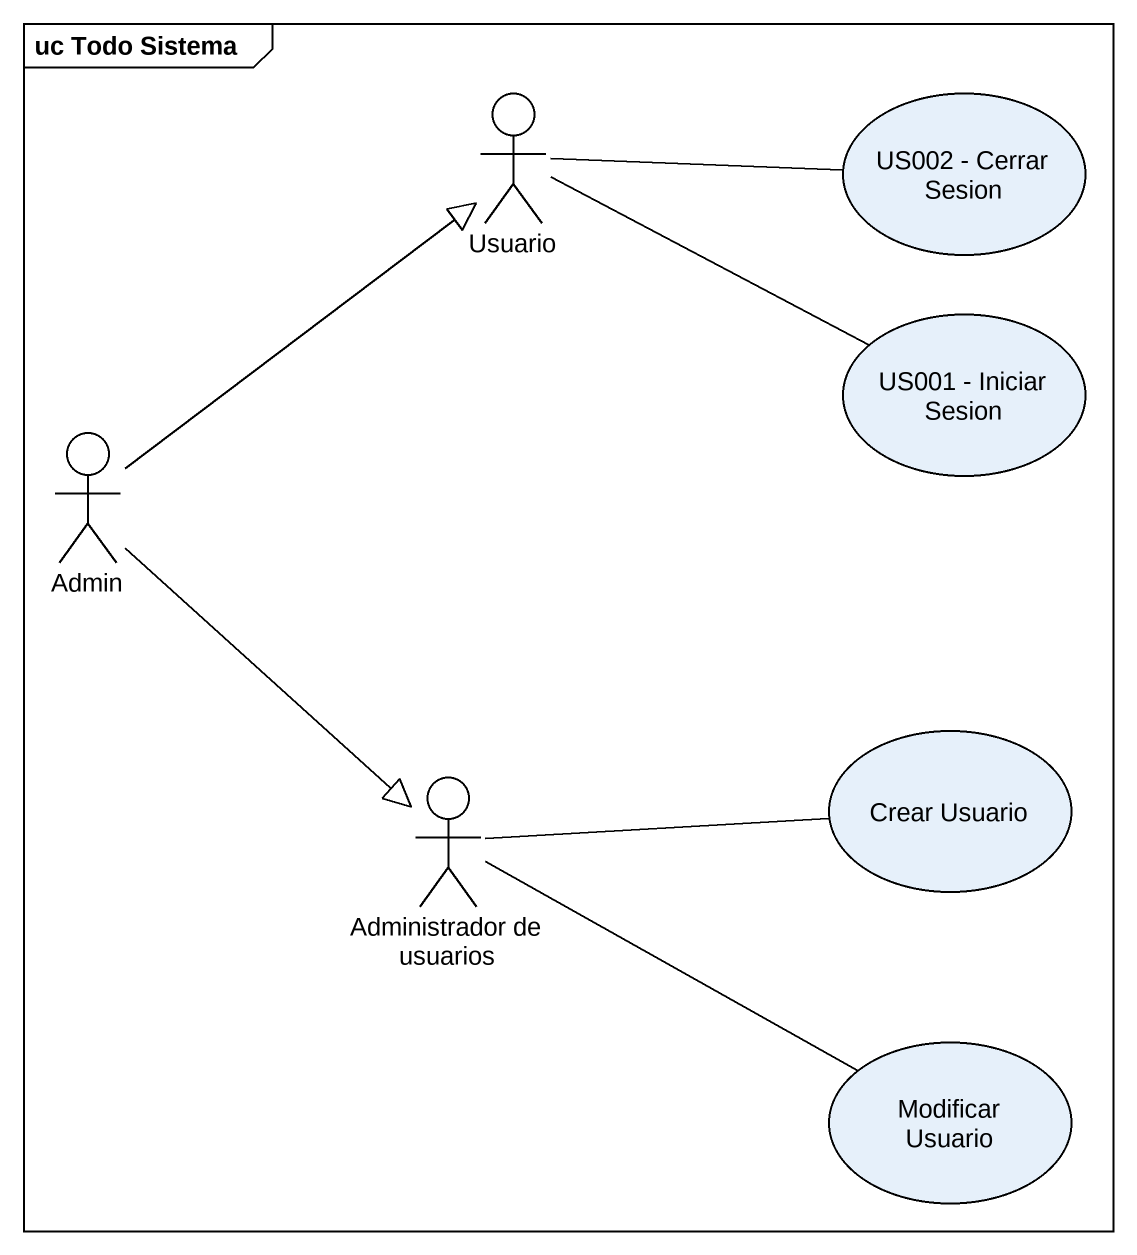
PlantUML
@startuml
mainframe uc Todo Sistema
actor Usuario
usecase "US002 - Cerrar Sesion" as US002_Cerrar_Sesion
usecase "US001 - Iniciar Sesion" as US001_Iniciar_Sesion
actor Admin
usecase "Crear Usuario" as Crear_Usuario
actor "Administrador de usuarios" as Administrador_de_usuarios
usecase "Modificar Usuario" as Modificar_Usuario
Usuario -right- US002_Cerrar_Sesion
Usuario -right- US001_Iniciar_Sesion
Admin -up-|> Usuario
Admin --|> Administrador_de_usuarios
Administrador_de_usuarios -right- Crear_Usuario
Administrador_de_usuarios -right- Modificar_Usuario
@enduml
